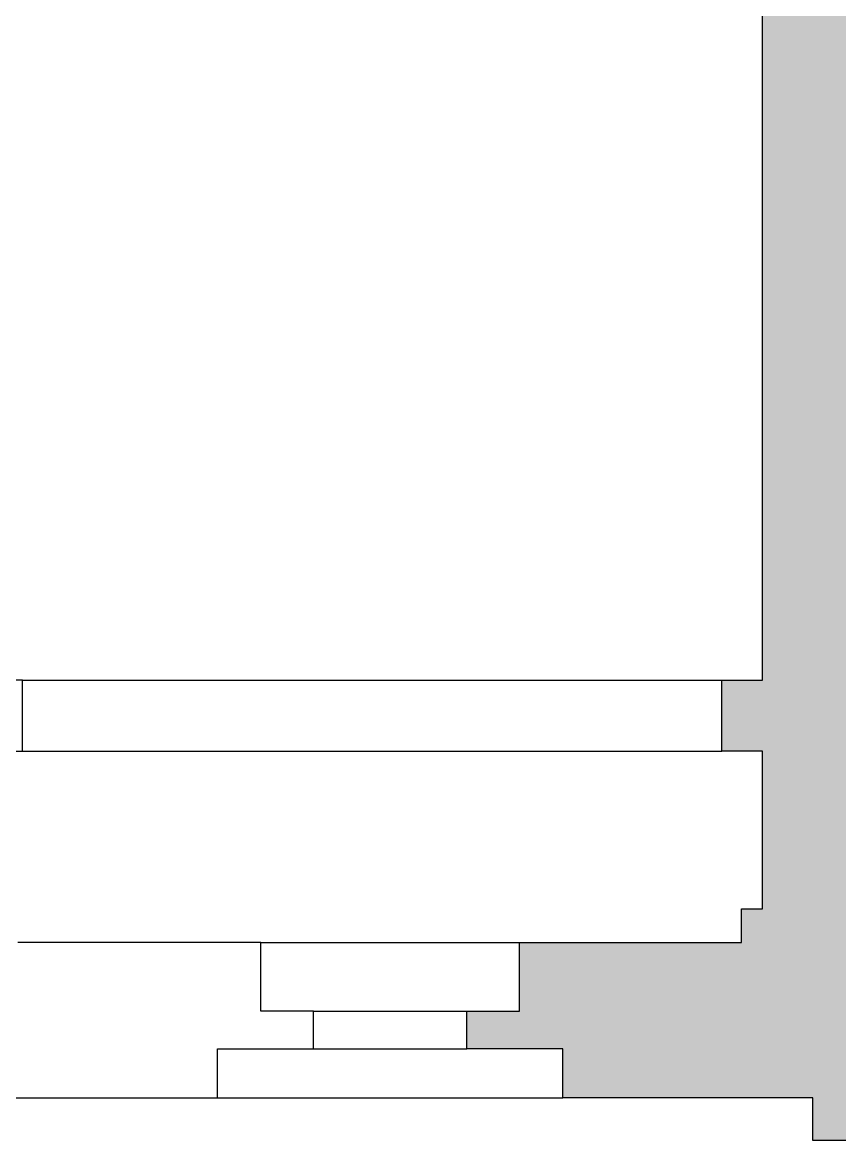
# Model space of a CAD drawing. Extents: x 3 to 54, y -275 to -27.
# Drawn here: x 34.47 to 41.63, y -182.11 to -172.32 of the extents above; entities that cross this region are included whole.
import ezdxf

# ---------------------------------------------------------------- set-up
doc = ezdxf.new("R2010")
doc.units = 0
doc.layers.add('BASE_PLAN', color=7, linetype='CONTINUOUS')
doc.layers.add('VAULT_LINES', color=7, linetype='CONTINUOUS')

# ---------------------------------------------------------------- blocks, each defined once
blk = doc.blocks.new('*U57')
at = {"layer": 'BASE_PLAN', "linetype": 'CONTINUOUS'}
for points in [[(41.2503, -171.2726), (41.2503, -171.0243), (41.3992, -181.7384)], [(41.3992, -181.7384), (41.2503, -171.0243), (41.3992, -171.0243)], [(41.3992, -181.7384), (41.3992, -171.0243), (41.751, -182.1127)], [(41.751, -182.1127), (41.3992, -171.0243), (41.751, -171.2726)], [(40.9579, -171.6188), (40.9579, -171.2726), (41.2503, -181.7384)], [(41.2503, -181.7384), (40.9579, -171.2726), (41.2503, -171.2726)], [(41.2503, -181.7384), (41.2503, -171.2726), (41.3992, -181.7384)], [(40.9579, -172.239), (40.9579, -171.6188), (41.2503, -181.7384)], [(40.9579, -178.0805), (40.9579, -172.239), (41.2503, -181.7384)], [(40.6011, -178.7008), (40.6011, -178.0805), (40.9579, -178.7008)], [(40.9579, -178.7008), (40.6011, -178.0805), (40.9579, -178.0805)], [(40.9579, -178.7008), (40.9579, -178.0805), (41.2503, -181.7384)], [(40.9579, -180.0824), (40.9579, -178.7008), (41.2503, -181.7384)], [(40.7739, -180.3773), (40.7739, -180.0824), (40.9579, -181.7384)], [(40.9579, -181.7384), (40.7739, -180.0824), (40.9579, -180.0824)], [(40.9579, -181.7384), (40.9579, -180.0824), (41.2503, -181.7384)], [(38.8307, -180.9785), (38.8307, -180.3773), (39.2093, -181.3074)], [(39.2093, -181.3074), (38.8307, -180.3773), (39.2093, -180.3773)], [(39.2093, -181.3074), (39.2093, -180.3773), (40.7739, -181.7384)], [(40.7739, -181.7384), (39.2093, -180.3773), (40.7739, -180.3773)], [(40.7739, -181.7384), (40.7739, -180.3773), (40.9579, -181.7384)], [(38.3675, -181.3074), (38.3675, -180.9785), (38.8307, -181.3074)], [(38.8307, -181.3074), (38.3675, -180.9785), (38.8307, -180.9785)], [(38.8307, -181.3074), (38.8307, -180.9785), (39.2093, -181.3074)], [(39.2093, -181.7384), (39.2093, -181.3074), (40.7739, -181.7384)], [(41.3992, -182.1127), (41.3992, -181.7384), (41.751, -182.1127)]]:
    blk.add_solid(points, dxfattribs=at)

msp = doc.modelspace()

# ---------------------------------------------------------------- linework, layer by layer
at = {"layer": 'BASE_PLAN'}
for p, q in [((40.9579, -178.0805), (40.9579, -172.239)), ((34.4746, -178.0805), (34.0574, -178.0805)), ((34.4746, -178.7008), (34.4746, -178.0805)), ((40.6011, -178.7008), (40.6011, -178.0805)), ((40.6011, -178.0805), (40.9579, -178.0805)), ((34.0148, -178.7008), (34.4746, -178.7008)), ((40.9579, -178.7008), (40.6011, -178.7008)), ((40.9579, -180.0824), (40.9579, -178.7008)), ((40.7739, -180.3773), (40.7739, -180.0824)), ((40.7739, -180.0824), (40.9579, -180.0824)), ((36.5625, -180.3773), (34.4325, -180.3773)), ((36.5625, -180.9785), (36.5625, -180.3773)), ((36.5625, -180.3773), (38.8307, -180.3773)), ((38.8307, -180.9785), (38.8307, -180.3773)), ((38.8307, -180.3773), (40.7739, -180.3773)), ((37.0257, -180.9785), (36.5625, -180.9785)), ((37.0257, -181.3074), (37.0257, -180.9785)), ((37.0257, -180.9785), (38.3675, -180.9785)), ((38.3675, -181.3074), (38.3675, -180.9785)), ((38.3675, -180.9785), (38.8307, -180.9785)), ((36.1839, -181.7384), (36.1839, -181.3074)), ((36.1839, -181.3074), (37.0257, -181.3074)), ((37.0257, -181.3074), (38.3675, -181.3074)), ((39.2093, -181.3074), (38.3675, -181.3074)), ((39.2093, -181.7384), (39.2093, -181.3074)), ((33.5568, -181.7384), (36.1839, -181.7384)), ((36.1839, -181.7384), (39.2093, -181.7384)), ((41.3992, -181.7384), (39.2093, -181.7384)), ((41.3992, -182.1127), (41.3992, -181.7384)), ((42.3689, -182.1127), (41.3992, -182.1127))]:
    msp.add_line(p, q, dxfattribs=at)
at = {"layer": 'VAULT_LINES'}
for p, q in [((34.4746, -178.0805), (40.6011, -178.0805)), ((34.4746, -178.7008), (40.6011, -178.7008))]:
    msp.add_line(p, q, dxfattribs=at)

# ---------------------------------------------------------------- block references
at = {"layer": 'BASE_PLAN'}
msp.add_blockref('*U57', (0, 0), dxfattribs=at)

doc.saveas('drawing.dxf')
